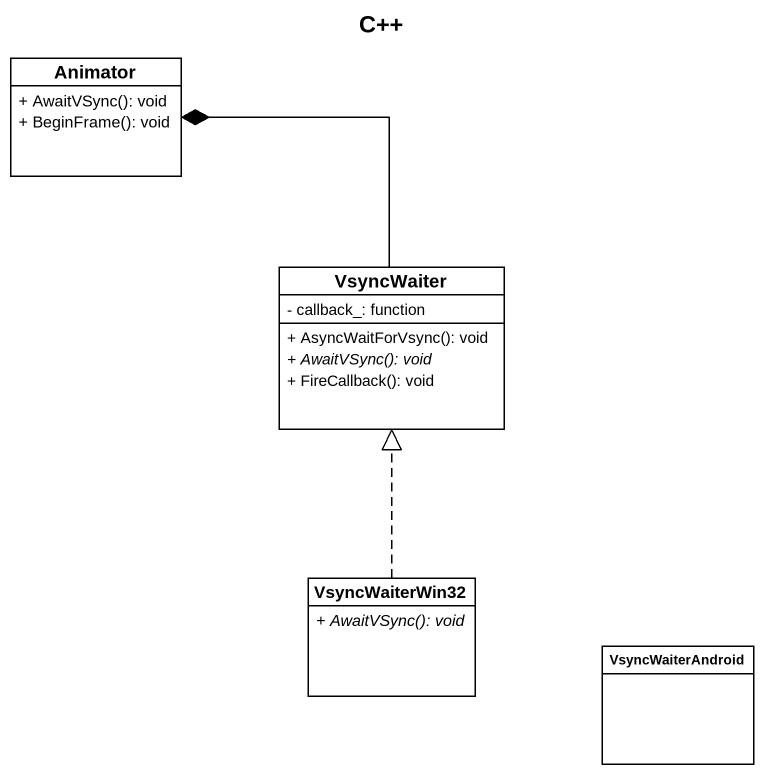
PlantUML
@startuml
title C++
hide circle
hide empty members
skinparam classAttributeIconSize 0
class Animator {
  + AwaitVSync(): void
  + BeginFrame(): void
}
class VsyncWaiter {
  - callback_: function
  + AsyncWaitForVsync(): void
  {abstract} + AwaitVSync(): void
  + FireCallback(): void
}
class VsyncWaiterWin32 {
  {abstract} + AwaitVSync(): void
}
class VsyncWaiterAndroid
VsyncWaiter -up-* Animator
VsyncWaiterWin32 .up.|> VsyncWaiter
@enduml
